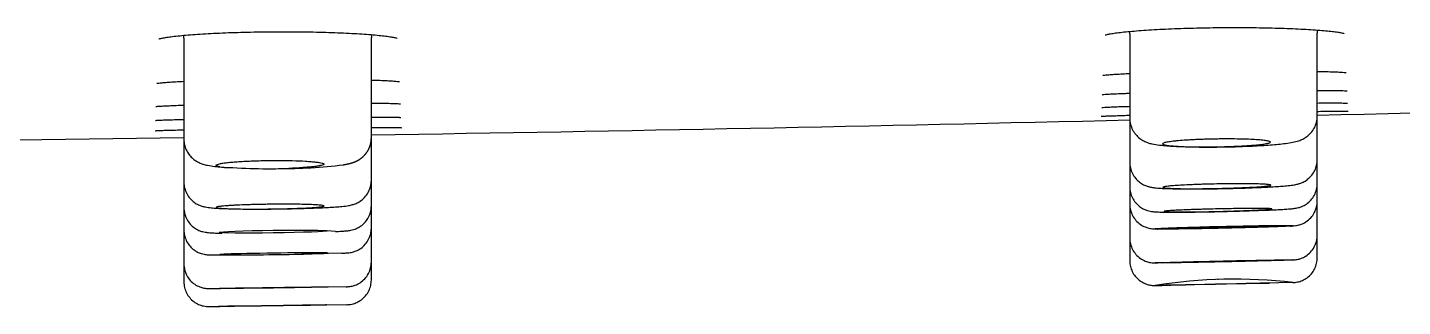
# Model space of a CAD drawing. Header units: millimetres. Extents: x 169 to 4368, y -1049 to 1924.
# Drawn here: x 526.523 to 529.309, y 1204.573 to 1205.138 of the extents above; entities that cross this region are included whole.
import ezdxf

# ---------------------------------------------------------------- set-up
doc = ezdxf.new("R2010")
doc.units = ezdxf.units.MM

msp = doc.modelspace()

# ---------------------------------------------------------------- linework, layer by layer
for p, q in [((526.84, 1205.1167), (526.84, 1204.9116)), ((527.2198, 1204.9144), (527.2198, 1205.1178)), ((528.7569, 1205.1252), (528.7569, 1204.9541)), ((529.1366, 1204.9585), (529.1366, 1205.1272)), ((528.7569, 1204.9541), (528.7569, 1204.8648)), ((529.1366, 1204.8705), (529.1366, 1204.9585)), ((527.2198, 1204.8284), (527.2198, 1204.9144)), ((526.84, 1204.9116), (526.84, 1204.8248)), ((528.7569, 1204.8648), (528.7569, 1204.8154)), ((529.1366, 1204.8219), (529.1366, 1204.8705)), ((526.84, 1204.8248), (526.84, 1204.7732)), ((527.2198, 1204.777), (527.2198, 1204.8284)), ((528.7569, 1204.8154), (528.7569, 1204.7803)), ((529.1366, 1204.7865), (529.1366, 1204.8219)), ((527.2198, 1204.7768), (527.2198, 1204.777)), ((527.2198, 1204.7316), (527.2198, 1204.7767)), ((528.7569, 1204.7803), (528.7569, 1204.7112)), ((529.1366, 1204.7173), (529.1366, 1204.7865)), ((526.84, 1204.7732), (526.84, 1204.7279)), ((526.84, 1204.7279), (526.84, 1204.6592)), ((527.1474, 1204.7247), (527.1303, 1204.7261)), ((527.2198, 1204.663), (527.2198, 1204.7316)), ((528.7569, 1204.7112), (528.7569, 1204.6654)), ((529.1366, 1204.6714), (529.1366, 1204.7173)), ((526.9007, 1204.6772), (526.9552, 1204.6774)), ((527.16, 1204.6808), (527.0786, 1204.679)), ((527.2198, 1204.6265), (527.2198, 1204.663)), ((526.84, 1204.6592), (526.84, 1204.6228)), ((526.8921, 1204.6091), (526.9122, 1204.6094)), ((527.1691, 1204.6128), (527.096, 1204.6114)), ((527.2198, 1204.6265), (527.2198, 1204.6265)), ((529.0871, 1204.6214), (529.0015, 1204.6197)), ((526.8908, 1204.5728), (526.9102, 1204.573)), ((527.1702, 1204.5765), (527.102, 1204.5755))]:
    msp.add_line(p, q)
for centre, radius, start, end in [((526.7406, 1205.1167), 0.0994, 359.995, 3.372), ((527.3192, 1205.1178), 0.0994, 176.4873, 180.0059), ((527.2809, 1205.132), 0.0176, 238.0096, 240.8231), ((528.6573, 1205.1252), 0.0995, 359.9953, 3.0378), ((529.2361, 1205.1272), 0.0995, 176.5067, 180.0045), ((529.1991, 1205.1421), 0.0178, 238.8909, 241.7702), ((524.2722, 1393.3211), 188.4234, 271.479321, 271.946905), ((524.2722, 1393.3211), 188.4234, 270.896343, 271.363818), ((524.2722, 1393.3211), 188.4234, 270.313427, 270.780857), ((527.0363, 1205.8888), 1.0365, 269.7377, 277.023), ((527.0121, 1206.0946), 1.2425, 265.4164, 271.8644), ((528.9694, 1203.6154), 1.0129, 83.2966, 99.1605), ((528.9694, 1203.6153), 1.013, 91.8433, 91.9617)]:
    msp.add_arc(centre, radius, start, end)
for centre, major_axis, ratio in [((527.021, 1204.7246), (0.1093, 0.0015), 0.025085), ((528.9337, 1204.7329), (0.1093, 0.0024), 0.01388), ((528.9321, 1204.6639), (0.1093, 0.0024), 0.006834), ((527.0215, 1204.6109), (0.1093, 0.0015), 0.00652), ((528.9306, 1204.618), (0.1093, 0.0023), 0.001914), ((527.0195, 1204.5745), (0.1093, 0.0015), 0.001773)]:
    msp.add_ellipse(centre, major_axis=major_axis, ratio=ratio)
for centre, major_axis, ratio, start_param, end_param in [((527.0223, 1204.6795), (0.1095, 0.0015), 0.013794, 0.785181, 3.929148), ((527.0224, 1204.6795), (-0.1093, -0.0015), 0.013602, 0.78521, 3.926802)]:
    msp.add_ellipse(centre, major_axis=major_axis, ratio=ratio, start_param=start_param, end_param=end_param)
for points, knots in [([(528.7072, 1205.1232), (528.7072, 1205.1232), (528.7078, 1205.1234), (528.7109, 1205.1243), (528.7177, 1205.1257), (528.7278, 1205.1273), (528.7408, 1205.1289), (528.7566, 1205.1305), (528.7748, 1205.132), (528.7951, 1205.1334), (528.8173, 1205.1347), (528.8411, 1205.1358), (528.8662, 1205.1368), (528.8923, 1205.1375), (528.919, 1205.138), (528.9461, 1205.1383), (528.9733, 1205.1384), (529.0001, 1205.1383), (529.0264, 1205.1379), (529.0517, 1205.1374), (529.0758, 1205.1366), (529.0983, 1205.1356), (529.1191, 1205.1345), (529.1377, 1205.1333), (529.154, 1205.1319), (529.1677, 1205.1305), (529.1784, 1205.129), (529.186, 1205.1277), (529.1888, 1205.127), (529.1898, 1205.1267)], [0, 0, 0, 0, 0.015427, 0.045393, 0.080028, 0.117036, 0.155082, 0.19361, 0.232463, 0.271441, 0.310521, 0.349566, 0.388756, 0.427864, 0.46701, 0.506162, 0.545279, 0.584405, 0.623555, 0.662689, 0.701709, 0.740824, 0.779809, 0.818673, 0.857343, 0.895541, 0.932944, 0.968532, 1, 1, 1, 1]), ([(526.7894, 1205.1151), (526.7894, 1205.1151), (526.79, 1205.1154), (526.7933, 1205.1163), (526.8002, 1205.1177), (526.8104, 1205.1193), (526.8235, 1205.121), (526.8393, 1205.1226), (526.8575, 1205.1241), (526.8778, 1205.1254), (526.9, 1205.1267), (526.9237, 1205.1277), (526.9488, 1205.1286), (526.9748, 1205.1292), (527.0015, 1205.1297), (527.0285, 1205.1299), (527.0556, 1205.1299), (527.0824, 1205.1296), (527.1085, 1205.1292), (527.1338, 1205.1285), (527.1578, 1205.1276), (527.1803, 1205.1265), (527.2009, 1205.1253), (527.2195, 1205.124), (527.2357, 1205.1225), (527.2494, 1205.1209), (527.2601, 1205.1194), (527.2677, 1205.118), (527.2705, 1205.1172), (527.2715, 1205.1169)], [0, 0, 0, 0, 0.016585, 0.046648, 0.081277, 0.118213, 0.156185, 0.19462, 0.2334, 0.272304, 0.311296, 0.350268, 0.389383, 0.428416, 0.467489, 0.506577, 0.545625, 0.584686, 0.623774, 0.662845, 0.701803, 0.740853, 0.779775, 0.818566, 0.857159, 0.895286, 0.932607, 0.968077, 1, 1, 1, 1]), ([(526.7853, 1205.0252), (526.7853, 1205.0252), (526.7866, 1205.0255), (526.7915, 1205.0261), (526.8, 1205.0269), (526.8117, 1205.0278), (526.8253, 1205.0286), (526.8353, 1205.0291), (526.84, 1205.0293)], [0, 0, 0, 0, 0.124713, 0.29005, 0.471801, 0.65981, 0.850404, 1, 1, 1, 1]), ([(527.2198, 1205.0319), (527.2245, 1205.0318), (527.2348, 1205.0314), (527.2487, 1205.0309), (527.2607, 1205.0302), (527.2698, 1205.0295), (527.2734, 1205.0291), (527.2749, 1205.0289)], [0, 0, 0, 0, 0.169486, 0.386112, 0.599749, 0.808444, 1, 1, 1, 1]), ([(527.2749, 1205.0289), (527.275, 1205.0289), (527.2751, 1205.0289), (527.2753, 1205.0289), (527.2756, 1205.0288), (527.2758, 1205.0288), (527.276, 1205.0288), (527.2761, 1205.0287), (527.2763, 1205.0287), (527.2764, 1205.0287), (527.2765, 1205.0287), (527.2766, 1205.0287), (527.2767, 1205.0286), (527.2767, 1205.0286), (527.2767, 1205.0286), (527.2767, 1205.0286), (527.2767, 1205.0286)], [0, 0, 0, 0, 0.054816, 0.139825, 0.223496, 0.305595, 0.386042, 0.46476, 0.541674, 0.616715, 0.689818, 0.760927, 0.829994, 0.896983, 0.961868, 1, 1, 1, 1]), ([(528.7027, 1205.0414), (528.7026, 1205.0414), (528.7038, 1205.0416), (528.7082, 1205.0422), (528.7164, 1205.0429), (528.7279, 1205.0437), (528.7415, 1205.0444), (528.7519, 1205.0449), (528.7569, 1205.0451)], [0, 0, 0, 0, 0.109469, 0.274523, 0.457161, 0.646437, 0.838306, 1, 1, 1, 1]), ([(529.1366, 1205.0494), (529.1416, 1205.0493), (529.1522, 1205.0491), (529.1666, 1205.0487), (529.1788, 1205.0482), (529.1881, 1205.0477), (529.1919, 1205.0473), (529.1935, 1205.0472)], [0, 0, 0, 0, 0.174535, 0.389017, 0.600812, 0.808509, 1, 1, 1, 1]), ([(529.1935, 1205.0472), (529.1935, 1205.0472), (529.1937, 1205.0472), (529.1939, 1205.0471), (529.1942, 1205.0471), (529.1944, 1205.0471), (529.1946, 1205.047), (529.1948, 1205.047), (529.195, 1205.047), (529.1951, 1205.047), (529.1953, 1205.047), (529.1954, 1205.0469), (529.1954, 1205.0469), (529.1955, 1205.0469), (529.1955, 1205.0469), (529.1955, 1205.0469), (529.1955, 1205.0469), (529.1955, 1205.0469)], [0, 0, 0, 0, 0.050858, 0.13171, 0.21137, 0.289613, 0.366354, 0.441508, 0.51499, 0.586719, 0.656617, 0.724612, 0.790641, 0.85465, 0.916597, 0.976454, 1, 1, 1, 1]), ([(528.7009, 1205.0024), (528.7009, 1205.0024), (528.7013, 1205.0025), (528.704, 1205.0028), (528.7104, 1205.0032), (528.7201, 1205.0037), (528.7327, 1205.0043), (528.7454, 1205.0048), (528.7539, 1205.0051), (528.7569, 1205.0052)], [0, 0, 0, 0, 0.0479555, 0.1952121, 0.3668278, 0.5457422, 0.7272573, 0.9096787, 1, 1, 1, 1]), ([(529.1366, 1205.0109), (529.1421, 1205.0109), (529.153, 1205.0109), (529.1674, 1205.0108), (529.1796, 1205.0106), (529.189, 1205.0104), (529.1929, 1205.0102), (529.1946, 1205.0101)], [0, 0, 0, 0, 0.187054, 0.396675, 0.604494, 0.810001, 1, 1, 1, 1]), ([(529.1946, 1205.0101), (529.1947, 1205.0101), (529.1948, 1205.0101), (529.1951, 1205.0101), (529.1954, 1205.0101), (529.1957, 1205.0101), (529.196, 1205.01), (529.1962, 1205.01), (529.1964, 1205.01), (529.1966, 1205.01), (529.1968, 1205.01), (529.1969, 1205.01), (529.1971, 1205.01), (529.1972, 1205.01), (529.1973, 1205.0099), (529.1973, 1205.0099), (529.1974, 1205.0099), (529.1974, 1205.0099), (529.1974, 1205.0099), (529.1974, 1205.0099)], [0, 0, 0, 0, 0.0422018, 0.1135638, 0.1841162, 0.2536812, 0.3221735, 0.3895011, 0.4555664, 0.5202662, 0.5834943, 0.645143, 0.7051062, 0.7632817, 0.8195753, 0.8739039, 0.9261986, 0.9764076, 1, 1, 1, 1]), ([(526.7833, 1204.9782), (526.7833, 1204.9782), (526.7838, 1204.9782), (526.7869, 1204.9786), (526.7936, 1204.9791), (526.8035, 1204.9796), (526.8164, 1204.9802), (526.829, 1204.9807), (526.8373, 1204.9809), (526.84, 1204.981)], [0, 0, 0, 0, 0.060237, 0.208984, 0.379483, 0.556977, 0.73713, 0.918127, 1, 1, 1, 1]), ([(527.2198, 1204.9852), (527.2249, 1204.9852), (527.2354, 1204.985), (527.2495, 1204.9848), (527.2615, 1204.9845), (527.2708, 1204.9842), (527.2746, 1204.984), (527.2762, 1204.9839)], [0, 0, 0, 0, 0.180561, 0.392312, 0.602083, 0.809045, 1, 1, 1, 1]), ([(527.2762, 1204.9839), (527.2763, 1204.9839), (527.2765, 1204.9839), (527.2768, 1204.9838), (527.2771, 1204.9838), (527.2773, 1204.9838), (527.2776, 1204.9838), (527.2778, 1204.9838), (527.278, 1204.9837), (527.2782, 1204.9837), (527.2784, 1204.9837), (527.2785, 1204.9837), (527.2786, 1204.9837), (527.2787, 1204.9837), (527.2788, 1204.9837), (527.2788, 1204.9836), (527.2789, 1204.9836), (527.2789, 1204.9836), (527.2789, 1204.9836)], [0, 0, 0, 0, 0.044175, 0.117748, 0.190417, 0.26199, 0.332379, 0.401492, 0.469233, 0.535503, 0.600202, 0.663229, 0.724491, 0.783897, 0.841368, 0.896837, 0.950251, 1, 1, 1, 1]), ([(528.7002, 1204.9762), (528.7002, 1204.9762), (528.7005, 1204.9762), (528.7029, 1204.9765), (528.7091, 1204.9768), (528.7185, 1204.9773), (528.7309, 1204.9778), (528.7441, 1204.9782), (528.7533, 1204.9785), (528.7569, 1204.9786)], [0, 0, 0, 0, 0.0366, 0.181746, 0.352363, 0.529859, 0.709618, 0.890235, 1, 1, 1, 1]), ([(529.1366, 1204.9853), (529.1419, 1204.9854), (529.1528, 1204.9854), (529.1673, 1204.9854), (529.1797, 1204.9854), (529.1892, 1204.9853), (529.1933, 1204.9852), (529.195, 1204.9852)], [0, 0, 0, 0, 0.182471, 0.392905, 0.601828, 0.809196, 1, 1, 1, 1]), ([(529.195, 1204.9852), (529.1951, 1204.9852), (529.1953, 1204.9852), (529.1956, 1204.9851), (529.1959, 1204.9851), (529.1963, 1204.9851), (529.1966, 1204.9851), (529.1968, 1204.9851), (529.1971, 1204.9851), (529.1973, 1204.9851), (529.1975, 1204.9851), (529.1977, 1204.9851), (529.1978, 1204.985), (529.1979, 1204.985), (529.1981, 1204.985), (529.1981, 1204.985), (529.1982, 1204.985), (529.1983, 1204.985), (529.1983, 1204.985), (529.1983, 1204.985), (529.1983, 1204.985)], [0, 0, 0, 0, 0.038411, 0.1053, 0.171568, 0.237074, 0.301742, 0.365487, 0.428214, 0.489821, 0.550194, 0.609216, 0.666762, 0.722705, 0.776921, 0.829292, 0.879708, 0.928079, 0.974331, 1, 1, 1, 1]), ([(526.7822, 1204.9499), (526.7822, 1204.9499), (526.7825, 1204.95), (526.785, 1204.9502), (526.7913, 1204.9505), (526.8008, 1204.951), (526.8132, 1204.9514), (526.8266, 1204.9518), (526.8361, 1204.9521), (526.84, 1204.9522)], [0, 0, 0, 0, 0.0397804, 0.1836325, 0.3522362, 0.5274606, 0.7049298, 0.8832276, 1, 1, 1, 1]), ([(527.2198, 1204.9569), (527.2245, 1204.9569), (527.2348, 1204.9569), (527.2489, 1204.9568), (527.2612, 1204.9567), (527.2709, 1204.9565), (527.2749, 1204.9563), (527.2767, 1204.9563)], [0, 0, 0, 0, 0.166236, 0.379355, 0.59078, 0.800366, 1, 1, 1, 1]), ([(527.2767, 1204.9563), (527.2768, 1204.9562), (527.277, 1204.9562), (527.2773, 1204.9562), (527.2776, 1204.9562), (527.2779, 1204.9562), (527.2782, 1204.9562), (527.2785, 1204.9562), (527.2787, 1204.9561), (527.2789, 1204.9561), (527.2791, 1204.9561), (527.2793, 1204.9561), (527.2794, 1204.9561), (527.2795, 1204.9561), (527.2796, 1204.9561), (527.2797, 1204.9561), (527.2797, 1204.9561), (527.2798, 1204.9561), (527.2798, 1204.9561), (527.2798, 1204.9561), (527.2798, 1204.9561)], [0, 0, 0, 0, 0.040086, 0.108981, 0.177172, 0.244498, 0.31088, 0.376228, 0.440446, 0.503428, 0.565065, 0.625242, 0.683842, 0.740749, 0.795853, 0.849052, 0.900256, 0.949393, 0.996412, 1, 1, 1, 1]), ([(528.6991, 1204.9584), (528.6991, 1204.9584), (528.6994, 1204.9585), (528.7014, 1204.9586), (528.7071, 1204.9589), (528.7162, 1204.9592), (528.7282, 1204.9596), (528.742, 1204.9601), (528.7521, 1204.9604), (528.7569, 1204.9605)], [0, 0, 0, 0, 0.022287, 0.163586, 0.332567, 0.507087, 0.683326, 0.860242, 1, 1, 1, 1]), ([(528.7569, 1204.9541), (528.7568, 1204.9498), (528.7578, 1204.9425), (528.7619, 1204.9308), (528.7685, 1204.9211), (528.7766, 1204.9133), (528.7852, 1204.908), (528.794, 1204.9044), (528.8042, 1204.9017), (528.8158, 1204.9), (528.8312, 1204.8985), (528.847, 1204.8975), (528.8642, 1204.8968), (528.8827, 1204.8963), (528.9024, 1204.896), (528.9229, 1204.896), (528.9438, 1204.8962), (528.9649, 1204.8966), (528.9856, 1204.8973), (529.0056, 1204.8981), (529.0245, 1204.8991), (529.0422, 1204.9003), (529.0583, 1204.9017), (529.0736, 1204.9034), (529.0866, 1204.9055), (529.097, 1204.9079), (529.1068, 1204.9117), (529.1158, 1204.9169), (529.1243, 1204.9246), (529.1312, 1204.9345), (529.1356, 1204.9465), (529.1366, 1204.9541), (529.1366, 1204.9585)], [0, 0, 0, 0, 0.021817, 0.044463, 0.066958, 0.088743, 0.109417, 0.130904, 0.160177, 0.215389, 0.260276, 0.300888, 0.339978, 0.378925, 0.417553, 0.455912, 0.494261, 0.532553, 0.570921, 0.609408, 0.648187, 0.687446, 0.727573, 0.769117, 0.820006, 0.862618, 0.886906, 0.908365, 0.930803, 0.954111, 0.97742, 1, 1, 1, 1]), ([(529.1366, 1204.9684), (529.1414, 1204.9684), (529.1519, 1204.9686), (529.1663, 1204.9687), (529.179, 1204.9689), (529.1892, 1204.9689), (529.1936, 1204.9689), (529.1956, 1204.9689)], [0, 0, 0, 0, 0.1632091, 0.3743897, 0.584509, 0.7939602, 1, 1, 1, 1]), ([(529.1956, 1204.9689), (529.1956, 1204.9689), (529.1958, 1204.9689), (529.1962, 1204.9689), (529.1965, 1204.9689), (529.1969, 1204.9689), (529.1972, 1204.9689), (529.1975, 1204.9689), (529.1978, 1204.9689), (529.198, 1204.9689), (529.1983, 1204.9689), (529.1985, 1204.9689), (529.1987, 1204.9689), (529.1989, 1204.9689), (529.199, 1204.9689), (529.1991, 1204.9689), (529.1992, 1204.9689), (529.1993, 1204.9689), (529.1994, 1204.9689), (529.1994, 1204.9688), (529.1994, 1204.9688), (529.1994, 1204.9688), (529.1994, 1204.9688)], [0, 0, 0, 0, 0.033773, 0.094715, 0.155272, 0.215356, 0.274916, 0.333888, 0.392198, 0.449761, 0.506475, 0.562228, 0.61689, 0.670316, 0.722351, 0.772828, 0.821577, 0.868431, 0.913234, 0.951442, 0.987657, 1, 1, 1, 1]), ([(526.7814, 1204.9291), (526.7814, 1204.9291), (526.7817, 1204.9291), (526.784, 1204.9293), (526.7899, 1204.9296), (526.7992, 1204.9299), (526.8115, 1204.9303), (526.8253, 1204.9306), (526.8354, 1204.9308), (526.84, 1204.9309)], [0, 0, 0, 0, 0.0301169, 0.1723904, 0.3398148, 0.5133733, 0.6887651, 0.8648678, 1, 1, 1, 1]), ([(527.163, 1204.8601), (527.1632, 1204.8601), (527.1637, 1204.8602), (527.1647, 1204.8604), (527.166, 1204.8606), (527.1673, 1204.8608), (527.1686, 1204.8611), (527.17, 1204.8614), (527.1714, 1204.8617), (527.1728, 1204.862), (527.174, 1204.8622), (527.1752, 1204.8625), (527.1762, 1204.8628), (527.1771, 1204.863), (527.178, 1204.8633), (527.1788, 1204.8635), (527.1796, 1204.8637), (527.1803, 1204.864), (527.181, 1204.8642), (527.1817, 1204.8644), (527.1824, 1204.8647), (527.1831, 1204.8649), (527.1838, 1204.8652), (527.1845, 1204.8654), (527.1852, 1204.8657), (527.1859, 1204.866), (527.1866, 1204.8662), (527.1872, 1204.8665), (527.1879, 1204.8668), (527.1885, 1204.8671), (527.189, 1204.8673), (527.1896, 1204.8676), (527.1902, 1204.8679), (527.1909, 1204.8682), (527.1915, 1204.8685), (527.1922, 1204.8689), (527.1928, 1204.8693), (527.1935, 1204.8696), (527.1941, 1204.87), (527.1948, 1204.8704), (527.1954, 1204.8708), (527.1961, 1204.8712), (527.1967, 1204.8717), (527.1974, 1204.8721), (527.198, 1204.8726), (527.1987, 1204.873), (527.1993, 1204.8735), (527.2, 1204.874), (527.2006, 1204.8745), (527.2013, 1204.8751), (527.2019, 1204.8756), (527.2026, 1204.8762), (527.2032, 1204.8768), (527.2039, 1204.8774), (527.2045, 1204.878), (527.2051, 1204.8786), (527.2057, 1204.8793), (527.2064, 1204.8799), (527.207, 1204.8806), (527.2076, 1204.8813), (527.2082, 1204.882), (527.2088, 1204.8828), (527.2093, 1204.8835), (527.2099, 1204.8843), (527.2104, 1204.885), (527.211, 1204.8858), (527.2115, 1204.8866), (527.212, 1204.8874), (527.2125, 1204.8882), (527.213, 1204.889), (527.2135, 1204.8899), (527.2139, 1204.8907), (527.2144, 1204.8916), (527.2148, 1204.8924), (527.2152, 1204.8933), (527.2156, 1204.8942), (527.216, 1204.8951), (527.2163, 1204.896), (527.2167, 1204.8969), (527.217, 1204.8978), (527.2173, 1204.8987), (527.2176, 1204.8996), (527.2179, 1204.9006), (527.2181, 1204.9015), (527.2183, 1204.9024), (527.2186, 1204.9034), (527.2188, 1204.9043), (527.2189, 1204.9053), (527.2191, 1204.9062), (527.2193, 1204.9072), (527.2194, 1204.9081), (527.2195, 1204.9091), (527.2196, 1204.91), (527.2197, 1204.911), (527.2197, 1204.9119), (527.2198, 1204.9129), (527.2198, 1204.9137), (527.2198, 1204.9142), (527.2198, 1204.9144)], [0, 0, 0, 0, 0.007981, 0.028382, 0.049226, 0.070933, 0.093708, 0.117783, 0.143282, 0.16707, 0.188634, 0.208077, 0.225769, 0.242041, 0.257153, 0.269759, 0.282837, 0.29492, 0.306447, 0.317492, 0.328113, 0.339498, 0.350466, 0.361048, 0.371296, 0.38125, 0.390948, 0.400422, 0.4097, 0.418807, 0.425408, 0.432083, 0.441023, 0.449855, 0.458563, 0.467166, 0.47568, 0.484123, 0.492507, 0.500847, 0.509154, 0.517438, 0.525711, 0.533979, 0.542251, 0.550532, 0.558828, 0.567144, 0.575484, 0.583852, 0.592251, 0.600682, 0.609146, 0.617645, 0.626177, 0.634741, 0.643337, 0.651932, 0.660763, 0.669496, 0.67825, 0.687024, 0.695816, 0.704623, 0.713443, 0.722273, 0.73111, 0.739954, 0.748802, 0.757652, 0.766503, 0.775354, 0.784204, 0.793052, 0.801896, 0.810737, 0.819573, 0.828404, 0.83723, 0.84605, 0.854864, 0.863672, 0.872474, 0.881268, 0.890056, 0.898838, 0.907613, 0.916381, 0.925142, 0.933897, 0.942645, 0.951387, 0.960122, 0.968851, 0.977573, 0.98629, 0.995, 1, 1, 1, 1]), ([(527.2198, 1204.9357), (527.2244, 1204.9357), (527.2346, 1204.9357), (527.2488, 1204.9357), (527.2613, 1204.9357), (527.2711, 1204.9356), (527.2753, 1204.9355), (527.2772, 1204.9355)], [0, 0, 0, 0, 0.161424, 0.375465, 0.588229, 0.799892, 1, 1, 1, 1]), ([(527.2772, 1204.9355), (527.2773, 1204.9355), (527.2775, 1204.9355), (527.2778, 1204.9354), (527.2781, 1204.9354), (527.2785, 1204.9354), (527.2788, 1204.9354), (527.2791, 1204.9354), (527.2793, 1204.9354), (527.2796, 1204.9354), (527.2798, 1204.9354), (527.28, 1204.9354), (527.2802, 1204.9354), (527.2803, 1204.9354), (527.2804, 1204.9353), (527.2805, 1204.9353), (527.2806, 1204.9353), (527.2807, 1204.9353), (527.2807, 1204.9353), (527.2807, 1204.9353), (527.2807, 1204.9353), (527.2807, 1204.9353)], [0, 0, 0, 0, 0.035839, 0.099497, 0.162665, 0.225232, 0.287132, 0.348291, 0.408623, 0.468031, 0.526407, 0.583632, 0.639574, 0.694094, 0.747049, 0.798292, 0.847683, 0.895091, 0.940406, 0.979142, 1, 1, 1, 1]), ([(526.84, 1204.9116), (526.84, 1204.9076), (526.8408, 1204.901), (526.8442, 1204.8903), (526.8496, 1204.8813), (526.8564, 1204.8737), (526.8639, 1204.8681), (526.8714, 1204.864), (526.8796, 1204.861), (526.8896, 1204.8586), (526.9009, 1204.8568), (526.9155, 1204.8554), (526.9241, 1204.8547), (526.9294, 1204.8544)], [0, 0, 0, 0, 0.068645, 0.136683, 0.204336, 0.270572, 0.334118, 0.396475, 0.468721, 0.580916, 0.75153, 0.880639, 1, 1, 1, 1]), ([(528.823, 1204.9026), (528.823, 1204.9031), (528.8237, 1204.9036), (528.8258, 1204.9044), (528.8267, 1204.9047), (528.8288, 1204.9052), (528.83, 1204.9055), (528.8341, 1204.9063), (528.8375, 1204.9068), (528.8434, 1204.9075), (528.8455, 1204.9078), (528.8501, 1204.9083), (528.8525, 1204.9085), (528.8601, 1204.9092), (528.8656, 1204.9096), (528.8745, 1204.9102), (528.8776, 1204.9104), (528.884, 1204.9107), (528.8904, 1204.911), (528.8971, 1204.9113), (528.904, 1204.9116), (528.9075, 1204.9117), (528.9181, 1204.912), (528.9252, 1204.9122), (528.9359, 1204.9123), (528.9395, 1204.9124), (528.9466, 1204.9124), (528.9502, 1204.9125), (528.9607, 1204.9125), (528.9676, 1204.9124), (528.9775, 1204.9123), (528.9808, 1204.9122), (528.9871, 1204.9121), (528.9902, 1204.912), (528.9991, 1204.9117), (529.0046, 1204.9114), (529.0148, 1204.9108), (529.0193, 1204.9105), (529.0253, 1204.9099), (529.0271, 1204.9097), (529.0305, 1204.9093), (529.032, 1204.9091), (529.0362, 1204.9085), (529.0382, 1204.908), (529.041, 1204.907), (529.0417, 1204.9065), (529.0417, 1204.9055), (529.041, 1204.905), (529.0389, 1204.9042), (529.038, 1204.904), (529.036, 1204.9034), (529.0336, 1204.9029), (529.0305, 1204.9024), (529.0272, 1204.9019), (529.0253, 1204.9017), (529.0193, 1204.9009), (529.0148, 1204.9005), (529.0073, 1204.8998), (529.0046, 1204.8996), (528.9991, 1204.8992), (528.9962, 1204.899), (528.9872, 1204.8984), (528.981, 1204.8981), (528.971, 1204.8976), (528.9676, 1204.8975), (528.9608, 1204.8972), (528.9573, 1204.8971), (528.9468, 1204.8968), (528.9397, 1204.8966), (528.9289, 1204.8965), (528.9253, 1204.8964), (528.9181, 1204.8963), (528.9111, 1204.8963), (528.9041, 1204.8963), (528.8973, 1204.8963), (528.8939, 1204.8964), (528.8839, 1204.8965), (528.8776, 1204.8966), (528.8657, 1204.897), (528.8601, 1204.8972), (528.85, 1204.8978), (528.8455, 1204.8981), (528.8395, 1204.8986), (528.8376, 1204.8988), (528.8342, 1204.8992), (528.8327, 1204.8994), (528.8286, 1204.9001), (528.8265, 1204.9005), (528.8237, 1204.9015), (528.823, 1204.902), (528.823, 1204.9026)], [0, 0, 0, 0, 0.03125, 0.03125, 0.046875, 0.046875, 0.0625, 0.0625, 0.09375, 0.09375, 0.109375, 0.109375, 0.125, 0.125, 0.15625, 0.15625, 0.171875, 0.171875, 0.1875, 0.203125, 0.203125, 0.21875, 0.21875, 0.25, 0.25, 0.265625, 0.265625, 0.28125, 0.28125, 0.3125, 0.3125, 0.328125, 0.328125, 0.34375, 0.34375, 0.375, 0.375, 0.40625, 0.40625, 0.421875, 0.421875, 0.4375, 0.4375, 0.46875, 0.46875, 0.5, 0.5, 0.53125, 0.53125, 0.546875, 0.546875, 0.5625, 0.578125, 0.578125, 0.59375, 0.59375, 0.625, 0.625, 0.640625, 0.640625, 0.65625, 0.65625, 0.6875, 0.6875, 0.703125, 0.703125, 0.71875, 0.71875, 0.75, 0.75, 0.765625, 0.765625, 0.78125, 0.796875, 0.796875, 0.8125, 0.8125, 0.84375, 0.84375, 0.875, 0.875, 0.90625, 0.90625, 0.921875, 0.921875, 0.9375, 0.9375, 0.96875, 0.96875, 1, 1, 1, 1]), ([(526.9128, 1204.8561), (526.9088, 1204.8568), (526.9064, 1204.8576), (526.9053, 1204.8586), (526.9052, 1204.8589), (526.9052, 1204.8593), (526.9053, 1204.8595), (526.9058, 1204.8601), (526.9066, 1204.8605), (526.9089, 1204.8614), (526.9104, 1204.8618), (526.9143, 1204.8626), (526.9165, 1204.863), (526.9205, 1204.8636), (526.9219, 1204.8638), (526.9248, 1204.8642), (526.9264, 1204.8644), (526.9314, 1204.865), (526.9386, 1204.8657), (526.9469, 1204.8663), (526.9535, 1204.8667), (526.9558, 1204.8669), (526.9604, 1204.8671), (526.9628, 1204.8673), (526.97, 1204.8676), (526.975, 1204.8678), (526.9852, 1204.8682), (526.9905, 1204.8684), (527.0012, 1204.8686), (527.0065, 1204.8687), (527.0146, 1204.8688), (527.0173, 1204.8688), (527.0227, 1204.8689), (527.0254, 1204.8689), (527.0389, 1204.8689), (527.0492, 1204.8687), (527.0691, 1204.8682), (527.0782, 1204.8679), (527.0884, 1204.8673), (527.0904, 1204.8671), (527.0942, 1204.8669), (527.096, 1204.8667), (527.1012, 1204.8663), (527.1044, 1204.866), (527.1101, 1204.8653), (527.1127, 1204.865), (527.117, 1204.8642), (527.1187, 1204.8639), (527.1208, 1204.8633), (527.1214, 1204.8631), (527.1224, 1204.8627), (527.1229, 1204.8625), (527.1238, 1204.8619), (527.1242, 1204.861), (527.1231, 1204.8602), (527.1211, 1204.8594), (527.1198, 1204.859), (527.1163, 1204.8582), (527.1142, 1204.8578), (527.1092, 1204.857), (527.1064, 1204.8566), (527.1001, 1204.8559), (527.0966, 1204.8555), (527.091, 1204.855), (527.0891, 1204.8549), (527.085, 1204.8546), (527.0829, 1204.8544), (527.0722, 1204.8537), (527.0627, 1204.8532), (527.0525, 1204.8528)], [0, 0, 0, 0, 0.0625, 0.0625, 0.078125, 0.078125, 0.09375, 0.09375, 0.125, 0.125, 0.15625, 0.15625, 0.1875, 0.1875, 0.203125, 0.203125, 0.21875, 0.21875, 0.25, 0.28125, 0.28125, 0.296875, 0.296875, 0.3125, 0.3125, 0.34375, 0.34375, 0.375, 0.375, 0.40625, 0.40625, 0.421875, 0.421875, 0.4375, 0.4375, 0.5, 0.5, 0.5625, 0.5625, 0.578125, 0.578125, 0.59375, 0.59375, 0.625, 0.625, 0.65625, 0.65625, 0.6875, 0.6875, 0.703125, 0.703125, 0.71875, 0.71875, 0.75, 0.78125, 0.78125, 0.8125, 0.8125, 0.84375, 0.84375, 0.875, 0.875, 0.90625, 0.90625, 0.921875, 0.921875, 0.9375, 0.9375, 1, 1, 1, 1]), ([(528.7569, 1204.8648), (528.7568, 1204.8607), (528.7578, 1204.8535), (528.7617, 1204.8421), (528.7681, 1204.8325), (528.7762, 1204.8247), (528.7846, 1204.8195), (528.7926, 1204.8164), (528.8003, 1204.8145), (528.8084, 1204.8133), (528.8188, 1204.8125), (528.8326, 1204.8119), (528.8471, 1204.8115), (528.8633, 1204.8113), (528.881, 1204.8112), (528.8998, 1204.8112), (528.9196, 1204.8114), (528.9399, 1204.8117), (528.9604, 1204.8121), (528.9806, 1204.8127), (529.0002, 1204.8133), (529.0188, 1204.8141), (529.0362, 1204.8149), (529.0517, 1204.8158), (529.0662, 1204.8168), (529.0735, 1204.8175), (529.0776, 1204.8179)], [0, 0, 0, 0, 0.026113, 0.053564, 0.080708, 0.106932, 0.131051, 0.152528, 0.176035, 0.218323, 0.283314, 0.334553, 0.383122, 0.430716, 0.477845, 0.524714, 0.57149, 0.618124, 0.664819, 0.711489, 0.758278, 0.805217, 0.852381, 0.900085, 0.948787, 1, 1, 1, 1]), ([(529.0776, 1204.8179), (529.0823, 1204.8184), (529.0877, 1204.8191), (529.0957, 1204.8206), (529.1027, 1204.8226), (529.1103, 1204.8259), (529.1183, 1204.8312), (529.126, 1204.8389), (529.132, 1204.8484), (529.1358, 1204.8595), (529.1366, 1204.8664), (529.1366, 1204.8705)], [0, 0, 0, 0, 0.221687, 0.3616, 0.447141, 0.525433, 0.611822, 0.708301, 0.806561, 0.904192, 1, 1, 1, 1]), ([(526.84, 1204.8248), (526.84, 1204.8205), (526.841, 1204.8131), (526.8452, 1204.8013), (526.8521, 1204.7915), (526.8605, 1204.7838), (526.8692, 1204.7788), (526.8774, 1204.7758), (526.886, 1204.7739), (526.8947, 1204.7729), (526.9072, 1204.7719), (526.9201, 1204.7714), (526.9288, 1204.7711), (526.9323, 1204.771)], [0, 0, 0, 0, 0.069723, 0.143274, 0.215489, 0.285523, 0.348721, 0.406906, 0.477817, 0.63118, 0.783473, 0.916425, 1, 1, 1, 1]), ([(526.9978, 1204.7703), (527.0037, 1204.7703), (527.0167, 1204.7704), (527.037, 1204.7706), (527.0582, 1204.771), (527.0787, 1204.7715), (527.0984, 1204.7721), (527.1166, 1204.7729), (527.1332, 1204.7737), (527.148, 1204.7746), (527.1619, 1204.7758), (527.1718, 1204.777), (527.1804, 1204.7788), (527.1887, 1204.7815), (527.1977, 1204.7862), (527.2067, 1204.7938), (527.214, 1204.8038), (527.2187, 1204.8161), (527.2198, 1204.8238), (527.2198, 1204.8284)], [0, 0, 0, 0, 0.059119, 0.127674, 0.196175, 0.264929, 0.333815, 0.403114, 0.473051, 0.544628, 0.618997, 0.716213, 0.766833, 0.801635, 0.836516, 0.876329, 0.917927, 0.959353, 1, 1, 1, 1]), ([(528.7569, 1204.8154), (528.7569, 1204.8113), (528.7577, 1204.8042), (528.7617, 1204.7929), (528.768, 1204.7834), (528.776, 1204.7756), (528.7845, 1204.7703), (528.7924, 1204.7673), (528.799, 1204.7658), (528.8055, 1204.7649), (528.8122, 1204.7645), (528.8224, 1204.7642), (528.8347, 1204.764), (528.8428, 1204.7639), (528.8478, 1204.7639)], [0, 0, 0, 0, 0.066822, 0.135151, 0.202732, 0.269113, 0.330772, 0.381614, 0.427167, 0.488126, 0.634062, 0.768138, 0.890299, 1, 1, 1, 1]), ([(528.8237, 1204.8144), (528.8237, 1204.8147), (528.8244, 1204.815), (528.8265, 1204.8155), (528.8274, 1204.8157), (528.8295, 1204.816), (528.8307, 1204.8162), (528.8348, 1204.8167), (528.8381, 1204.817), (528.8441, 1204.8175), (528.8462, 1204.8177), (528.8508, 1204.818), (528.8532, 1204.8182), (528.8608, 1204.8186), (528.8663, 1204.8189), (528.8752, 1204.8194), (528.8784, 1204.8195), (528.8847, 1204.8198), (528.8911, 1204.82), (528.8978, 1204.8203), (528.9047, 1204.8205), (528.9082, 1204.8206), (528.9188, 1204.8209), (528.9259, 1204.8211), (528.9366, 1204.8213), (528.9401, 1204.8213), (528.9473, 1204.8215), (528.9509, 1204.8215), (528.9614, 1204.8216), (528.9682, 1204.8217), (528.9781, 1204.8217), (528.9814, 1204.8217), (528.9878, 1204.8217), (528.9908, 1204.8217), (528.9997, 1204.8216), (529.0052, 1204.8215), (529.0155, 1204.8213), (529.02, 1204.8211), (529.0259, 1204.8209), (529.0278, 1204.8208), (529.0311, 1204.8206), (529.0327, 1204.8205), (529.0368, 1204.8202), (529.0389, 1204.8199), (529.0417, 1204.8194), (529.0424, 1204.8191), (529.0424, 1204.8185), (529.0417, 1204.8182), (529.0396, 1204.8177), (529.0387, 1204.8176), (529.0366, 1204.8173), (529.0342, 1204.8169), (529.0312, 1204.8166), (529.0278, 1204.8163), (529.026, 1204.8161), (529.02, 1204.8156), (529.0154, 1204.8153), (529.0079, 1204.8148), (529.0053, 1204.8147), (528.9997, 1204.8144), (528.9968, 1204.8142), (528.9879, 1204.8138), (528.9816, 1204.8136), (528.9717, 1204.8132), (528.9683, 1204.8131), (528.9614, 1204.8128), (528.9579, 1204.8127), (528.9474, 1204.8124), (528.9403, 1204.8123), (528.9295, 1204.812), (528.9259, 1204.812), (528.9188, 1204.8118), (528.9118, 1204.8117), (528.9048, 1204.8117), (528.898, 1204.8116), (528.8946, 1204.8116), (528.8846, 1204.8116), (528.8783, 1204.8116), (528.8664, 1204.8116), (528.8608, 1204.8117), (528.8507, 1204.8119), (528.8462, 1204.8121), (528.8402, 1204.8123), (528.8383, 1204.8124), (528.8349, 1204.8126), (528.8334, 1204.8127), (528.8293, 1204.813), (528.8272, 1204.8133), (528.8244, 1204.8138), (528.8237, 1204.8141), (528.8237, 1204.8144)], [0, 0, 0, 0, 0.03125, 0.03125, 0.046875, 0.046875, 0.0625, 0.0625, 0.09375, 0.09375, 0.109375, 0.109375, 0.125, 0.125, 0.15625, 0.15625, 0.171875, 0.171875, 0.1875, 0.203125, 0.203125, 0.21875, 0.21875, 0.25, 0.25, 0.265625, 0.265625, 0.28125, 0.28125, 0.3125, 0.3125, 0.328125, 0.328125, 0.34375, 0.34375, 0.375, 0.375, 0.40625, 0.40625, 0.421875, 0.421875, 0.4375, 0.4375, 0.46875, 0.46875, 0.5, 0.5, 0.53125, 0.53125, 0.546875, 0.546875, 0.5625, 0.578125, 0.578125, 0.59375, 0.59375, 0.625, 0.625, 0.640625, 0.640625, 0.65625, 0.65625, 0.6875, 0.6875, 0.703125, 0.703125, 0.71875, 0.71875, 0.75, 0.75, 0.765625, 0.765625, 0.78125, 0.796875, 0.796875, 0.8125, 0.8125, 0.84375, 0.84375, 0.875, 0.875, 0.90625, 0.90625, 0.921875, 0.921875, 0.9375, 0.9375, 0.96875, 0.96875, 1, 1, 1, 1]), ([(528.8479, 1204.7639), (528.8529, 1204.7639), (528.8623, 1204.764), (528.8798, 1204.7642), (528.8983, 1204.7644), (528.9182, 1204.7648), (528.9386, 1204.7652), (528.9592, 1204.7657), (528.9795, 1204.7663), (528.9992, 1204.7669), (529.0179, 1204.7676), (529.0352, 1204.7682), (529.0507, 1204.7689), (529.0644, 1204.7696), (529.0762, 1204.7703), (529.0856, 1204.7711), (529.0914, 1204.7717), (529.0983, 1204.773), (529.1062, 1204.7756), (529.1152, 1204.7803), (529.1242, 1204.7882), (529.1313, 1204.7982), (529.1356, 1204.8102), (529.1366, 1204.8176), (529.1366, 1204.8219)], [0, 0, 0, 0, 0.049272, 0.1019, 0.154434, 0.206974, 0.259451, 0.311799, 0.364262, 0.416715, 0.469317, 0.522076, 0.575077, 0.62873, 0.683711, 0.745335, 0.801755, 0.82544, 0.84711, 0.874524, 0.905944, 0.937956, 0.969633, 1, 1, 1, 1]), ([(527.1234, 1204.7771), (527.1242, 1204.7768), (527.1242, 1204.7765), (527.1232, 1204.776), (527.1228, 1204.7758), (527.1214, 1204.7755), (527.1205, 1204.7754), (527.1175, 1204.7749), (527.1148, 1204.7746), (527.1098, 1204.7741), (527.108, 1204.7739), (527.1041, 1204.7736), (527.1019, 1204.7735), (527.0952, 1204.773), (527.0902, 1204.7727), (527.0819, 1204.7723), (527.079, 1204.7722), (527.0731, 1204.772), (527.067, 1204.7717), (527.0606, 1204.7715), (527.054, 1204.7713), (527.0506, 1204.7712), (527.0403, 1204.7709), (527.0333, 1204.7708), (527.0227, 1204.7706), (527.0191, 1204.7705), (527.0119, 1204.7705), (527.0083, 1204.7704), (526.9976, 1204.7703), (526.9906, 1204.7703), (526.9803, 1204.7703), (526.9769, 1204.7703), (526.9702, 1204.7703), (526.967, 1204.7703), (526.9575, 1204.7704), (526.9516, 1204.7705), (526.9403, 1204.7707), (526.9352, 1204.7709), (526.9284, 1204.7712), (526.9263, 1204.7713), (526.9222, 1204.7715), (526.9203, 1204.7716), (526.9152, 1204.7719), (526.9124, 1204.7722), (526.9082, 1204.7727), (526.9067, 1204.773), (526.9052, 1204.7736), (526.9051, 1204.7739), (526.9061, 1204.7744), (526.9066, 1204.7746), (526.908, 1204.7749), (526.9096, 1204.7752), (526.912, 1204.7755), (526.9147, 1204.7759), (526.9162, 1204.776), (526.9212, 1204.7765), (526.9251, 1204.7768), (526.9318, 1204.7773), (526.9342, 1204.7774), (526.9393, 1204.7777), (526.9419, 1204.7779), (526.9502, 1204.7783), (526.956, 1204.7785), (526.9655, 1204.7789), (526.9687, 1204.779), (526.9753, 1204.7792), (526.9787, 1204.7793), (526.9889, 1204.7796), (526.9959, 1204.7797), (527.0067, 1204.7799), (527.0103, 1204.78), (527.0174, 1204.7801), (527.0245, 1204.7801), (527.0316, 1204.7802), (527.0386, 1204.7802), (527.0422, 1204.7802), (527.0525, 1204.7802), (527.0591, 1204.7802), (527.0718, 1204.78), (527.0778, 1204.7799), (527.089, 1204.7797), (527.094, 1204.7795), (527.1009, 1204.7792), (527.1031, 1204.7791), (527.1071, 1204.7789), (527.109, 1204.7788), (527.1141, 1204.7785), (527.1169, 1204.7782), (527.1212, 1204.7777), (527.1227, 1204.7774), (527.1234, 1204.7771)], [0, 0, 0, 0, 0.03125, 0.03125, 0.046875, 0.046875, 0.0625, 0.0625, 0.09375, 0.09375, 0.109375, 0.109375, 0.125, 0.125, 0.15625, 0.15625, 0.171875, 0.171875, 0.1875, 0.203125, 0.203125, 0.21875, 0.21875, 0.25, 0.25, 0.265625, 0.265625, 0.28125, 0.28125, 0.3125, 0.3125, 0.328125, 0.328125, 0.34375, 0.34375, 0.375, 0.375, 0.40625, 0.40625, 0.421875, 0.421875, 0.4375, 0.4375, 0.46875, 0.46875, 0.5, 0.5, 0.53125, 0.53125, 0.546875, 0.546875, 0.5625, 0.578125, 0.578125, 0.59375, 0.59375, 0.625, 0.625, 0.640625, 0.640625, 0.65625, 0.65625, 0.6875, 0.6875, 0.703125, 0.703125, 0.71875, 0.71875, 0.75, 0.75, 0.765625, 0.765625, 0.78125, 0.796875, 0.796875, 0.8125, 0.8125, 0.84375, 0.84375, 0.875, 0.875, 0.90625, 0.90625, 0.921875, 0.921875, 0.9375, 0.9375, 0.96875, 0.96875, 1, 1, 1, 1]), ([(527.1591, 1204.7254), (527.1627, 1204.7256), (527.168, 1204.726), (527.1742, 1204.7267), (527.1804, 1204.7278), (527.1868, 1204.7297), (527.1944, 1204.7331), (527.2026, 1204.7387), (527.2101, 1204.7467), (527.2157, 1204.7561), (527.219, 1204.7668), (527.2198, 1204.7733), (527.2198, 1204.777)], [0, 0, 0, 0, 0.173466, 0.347556, 0.421991, 0.485028, 0.555493, 0.642158, 0.733856, 0.825312, 0.915918, 1, 1, 1, 1]), ([(528.7569, 1204.7803), (528.7568, 1204.7761), (528.7578, 1204.7687), (528.762, 1204.757), (528.7689, 1204.7472), (528.7776, 1204.7392), (528.7869, 1204.7341), (528.7951, 1204.7315), (528.8015, 1204.7305), (528.8068, 1204.73), (528.8102, 1204.7299), (528.8135, 1204.7299), (528.8136, 1204.7299)], [0, 0, 0, 0, 0.10503, 0.215432, 0.324581, 0.431726, 0.532211, 0.610484, 0.671983, 0.758769, 0.987508, 1, 1, 1, 1]), ([(529.0823, 1204.7358), (529.0838, 1204.7359), (529.0873, 1204.7362), (529.0907, 1204.7365), (529.097, 1204.7374), (529.1052, 1204.7397), (529.1145, 1204.7444), (529.1238, 1204.7524), (529.1312, 1204.7626), (529.1356, 1204.7747), (529.1366, 1204.7822), (529.1366, 1204.7865)], [0, 0, 0, 0, 0.11276, 0.290061, 0.363599, 0.437998, 0.539663, 0.656203, 0.774076, 0.89049, 1, 1, 1, 1]), ([(526.84, 1204.7732), (526.84, 1204.7687), (526.841, 1204.7613), (526.8454, 1204.7494), (526.8523, 1204.7396), (526.8609, 1204.7319), (526.8697, 1204.7271), (526.8777, 1204.7244), (526.8845, 1204.7231), (526.891, 1204.7224), (526.8996, 1204.7219), (526.9099, 1204.7216), (526.9159, 1204.7215), (526.9174, 1204.7215)], [0, 0, 0, 0, 0.080557, 0.16208, 0.242622, 0.32108, 0.390551, 0.448051, 0.505969, 0.610536, 0.800006, 0.950121, 1, 1, 1, 1]), ([(529.0128, 1204.7715), (529.0077, 1204.7715), (529.0022, 1204.7715), (528.9933, 1204.7714), (528.9903, 1204.7714), (528.9839, 1204.7714), (528.9807, 1204.7713), (528.9707, 1204.7712), (528.9639, 1204.7711), (528.9534, 1204.7709), (528.9498, 1204.7709), (528.9427, 1204.7707), (528.9391, 1204.7707), (528.9284, 1204.7704), (528.9213, 1204.7703), (528.9107, 1204.77), (528.9072, 1204.7699), (528.9004, 1204.7697), (528.8936, 1204.7695), (528.8872, 1204.7693), (528.8809, 1204.7691), (528.8778, 1204.7689), (528.8688, 1204.7686), (528.8633, 1204.7684), (528.8557, 1204.768), (528.8533, 1204.7679), (528.8488, 1204.7677), (528.8466, 1204.7676), (528.8407, 1204.7672), (528.8373, 1204.767), (528.8332, 1204.7666), (528.832, 1204.7665), (528.8299, 1204.7663), (528.829, 1204.7662), (528.8269, 1204.7659), (528.8262, 1204.7657), (528.8262, 1204.7654), (528.8269, 1204.7652), (528.829, 1204.765), (528.8298, 1204.7649), (528.8319, 1204.7648), (528.8331, 1204.7648), (528.8372, 1204.7646), (528.8406, 1204.7645), (528.8485, 1204.7644), (528.8531, 1204.7644), (528.8582, 1204.7644)], [0, 0, 0, 0, 0.0625, 0.0625, 0.09375, 0.09375, 0.125, 0.125, 0.1875, 0.1875, 0.21875, 0.21875, 0.25, 0.25, 0.3125, 0.3125, 0.34375, 0.34375, 0.375, 0.40625, 0.40625, 0.4375, 0.4375, 0.5, 0.5, 0.53125, 0.53125, 0.5625, 0.5625, 0.625, 0.625, 0.65625, 0.65625, 0.6875, 0.6875, 0.75, 0.75, 0.8125, 0.8125, 0.84375, 0.84375, 0.875, 0.875, 0.9375, 0.9375, 1, 1, 1, 1]), ([(528.8582, 1204.7644), (528.8633, 1204.7644), (528.8688, 1204.7644), (528.8777, 1204.7645), (528.8808, 1204.7645), (528.8871, 1204.7646), (528.8904, 1204.7647), (528.9003, 1204.7648), (528.9072, 1204.7649), (528.9177, 1204.7651), (528.9212, 1204.7652), (528.9284, 1204.7654), (528.932, 1204.7655), (528.9427, 1204.7657), (528.9498, 1204.7659), (528.9603, 1204.7662), (528.9639, 1204.7663), (528.9707, 1204.7665), (528.9774, 1204.7668), (528.9839, 1204.767), (528.9902, 1204.7672), (528.9933, 1204.7673), (529.0022, 1204.7677), (529.0077, 1204.7679), (529.0153, 1204.7683), (529.0177, 1204.7684), (529.0223, 1204.7686), (529.0244, 1204.7687), (529.0304, 1204.7691), (529.0338, 1204.7693), (529.0379, 1204.7696), (529.0391, 1204.7697), (529.0412, 1204.7699), (529.0421, 1204.77), (529.0442, 1204.7703), (529.0449, 1204.7704), (529.0449, 1204.7707), (529.0442, 1204.7709), (529.0421, 1204.7711), (529.0412, 1204.7711), (529.0392, 1204.7712), (529.0379, 1204.7713), (529.0338, 1204.7714), (529.0305, 1204.7714), (529.0226, 1204.7715), (529.018, 1204.7715), (529.0128, 1204.7715)], [0, 0, 0, 0, 0.0625, 0.0625, 0.09375, 0.09375, 0.125, 0.125, 0.1875, 0.1875, 0.21875, 0.21875, 0.25, 0.25, 0.3125, 0.3125, 0.34375, 0.34375, 0.375, 0.40625, 0.40625, 0.4375, 0.4375, 0.5, 0.5, 0.53125, 0.53125, 0.5625, 0.5625, 0.625, 0.625, 0.65625, 0.65625, 0.6875, 0.6875, 0.75, 0.75, 0.8125, 0.8125, 0.84375, 0.84375, 0.875, 0.875, 0.9375, 0.9375, 1, 1, 1, 1]), ([(526.84, 1204.7279), (526.84, 1204.7239), (526.8408, 1204.7171), (526.8444, 1204.7062), (526.8503, 1204.6969), (526.858, 1204.6889), (526.8665, 1204.6833), (526.8745, 1204.6801), (526.8811, 1204.6785), (526.8862, 1204.6778), (526.8907, 1204.6775), (526.8955, 1204.6773), (526.8998, 1204.6773), (526.9007, 1204.6772)], [0, 0, 0, 0, 0.089421, 0.181997, 0.273642, 0.363968, 0.451093, 0.525899, 0.580601, 0.635894, 0.735202, 0.94528, 1, 1, 1, 1]), ([(527.1474, 1204.7247), (527.1475, 1204.7247), (527.1517, 1204.7249), (527.1553, 1204.7251), (527.1591, 1204.7254)], [0, 0, 0, 0, 0.018708, 1, 1, 1, 1]), ([(527.16, 1204.6808), (527.1613, 1204.6809), (527.1661, 1204.6811), (527.1709, 1204.6814), (527.1757, 1204.6819), (527.1817, 1204.6829), (527.1898, 1204.6855), (527.199, 1204.6905), (527.2079, 1204.6986), (527.2147, 1204.7086), (527.2188, 1204.7202), (527.2198, 1204.7274), (527.2198, 1204.7316)], [0, 0, 0, 0, 0.077578, 0.293277, 0.38607, 0.445399, 0.512765, 0.604107, 0.705642, 0.806382, 0.905943, 1, 1, 1, 1]), ([(528.9322, 1204.735), (528.9231, 1204.7348), (528.905, 1204.7343), (528.8797, 1204.7336), (528.8569, 1204.7329), (528.8378, 1204.7322), (528.8227, 1204.7315), (528.8126, 1204.7309), (528.8075, 1204.7305), (528.8079, 1204.7301), (528.8136, 1204.7298), (528.8246, 1204.7297), (528.8402, 1204.7297), (528.86, 1204.7299), (528.8832, 1204.7302), (528.9088, 1204.7306), (528.936, 1204.7312), (528.9636, 1204.7318), (528.9906, 1204.7325), (529.0159, 1204.7332), (529.0386, 1204.7339), (529.0578, 1204.7346), (529.0729, 1204.7353), (529.0831, 1204.7358), (529.0882, 1204.7363), (529.0878, 1204.7367), (529.0821, 1204.7369), (529.0711, 1204.7371), (529.0555, 1204.737), (529.0357, 1204.7369), (529.0126, 1204.7366), (528.9869, 1204.7361), (528.9597, 1204.7356), (528.9413, 1204.7352), (528.9322, 1204.735)], [0, 0, 0, 0, 0.031252, 0.062534, 0.093745, 0.125014, 0.156211, 0.187465, 0.218662, 0.249914, 0.281123, 0.312389, 0.343623, 0.374917, 0.406157, 0.437459, 0.468671, 0.499943, 0.531141, 0.562397, 0.593593, 0.624845, 0.656053, 0.687316, 0.718548, 0.749836, 0.78108, 0.812383, 0.843598, 0.874872, 0.90607, 0.937328, 0.968648, 1, 1, 1, 1]), ([(528.7569, 1204.7112), (528.7568, 1204.707), (528.7578, 1204.6997), (528.762, 1204.688), (528.7689, 1204.6781), (528.7778, 1204.67), (528.7874, 1204.6648), (528.7959, 1204.6622), (528.8026, 1204.6613), (528.806, 1204.6612), (528.8077, 1204.6611), (528.8088, 1204.6611)], [0, 0, 0, 0, 0.121259, 0.250653, 0.378596, 0.504522, 0.625736, 0.723178, 0.786445, 0.859538, 1, 1, 1, 1]), ([(529.087, 1204.6672), (529.0874, 1204.6672), (529.0889, 1204.6673), (529.0906, 1204.6674), (529.0964, 1204.6681), (529.1047, 1204.6704), (529.114, 1204.6749), (529.1235, 1204.6829), (529.131, 1204.693), (529.1356, 1204.7052), (529.1366, 1204.7128), (529.1366, 1204.7173)], [0, 0, 0, 0, 0.059402, 0.188659, 0.254731, 0.342143, 0.460817, 0.594633, 0.73251, 0.868517, 1, 1, 1, 1]), ([(527.1691, 1204.6128), (527.1699, 1204.6129), (527.1716, 1204.6129), (527.1736, 1204.6131), (527.1795, 1204.6138), (527.1879, 1204.616), (527.1974, 1204.6207), (527.2069, 1204.6287), (527.2143, 1204.639), (527.2188, 1204.6511), (527.2198, 1204.6586), (527.2198, 1204.663)], [0, 0, 0, 0, 0.101896, 0.211809, 0.273351, 0.361219, 0.478173, 0.609481, 0.743638, 0.876002, 1, 1, 1, 1]), ([(528.7569, 1204.6654), (528.7569, 1204.6613), (528.7577, 1204.6543), (528.7615, 1204.6433), (528.7675, 1204.6339), (528.7754, 1204.626), (528.7846, 1204.6203), (528.7935, 1204.6169), (528.8008, 1204.6157), (528.8058, 1204.6154), (528.8065, 1204.6154), (528.8068, 1204.6154), (528.8099, 1204.6154), (528.8112, 1204.6154), (528.8218, 1204.6156)], [0, 0, 0, 0, 0.053387, 0.106887, 0.15985, 0.212135, 0.263409, 0.312387, 0.347883, 0.366356, 0.392674, 0.392674, 0.392674, 1, 1, 1, 1]), ([(528.9321, 1204.6648), (528.923, 1204.6646), (528.905, 1204.6642), (528.8797, 1204.6636), (528.8569, 1204.663), (528.8377, 1204.6624), (528.8227, 1204.662), (528.8125, 1204.6616), (528.8075, 1204.6613), (528.8079, 1204.6611), (528.8136, 1204.661), (528.8246, 1204.6611), (528.8402, 1204.6613), (528.86, 1204.6616), (528.8832, 1204.662), (528.9088, 1204.6625), (528.936, 1204.663), (528.9636, 1204.6636), (528.9906, 1204.6643), (529.0159, 1204.6649), (529.0386, 1204.6655), (529.0578, 1204.666), (529.0729, 1204.6665), (529.0831, 1204.6669), (529.0882, 1204.6672), (529.0878, 1204.6674), (529.0821, 1204.6675), (529.0711, 1204.6674), (529.0555, 1204.6672), (529.0357, 1204.6669), (529.0126, 1204.6665), (528.9869, 1204.666), (528.9597, 1204.6655), (528.9413, 1204.6651), (528.9321, 1204.6648)], [0, 0, 0, 0, 0.031253, 0.062534, 0.093746, 0.125013, 0.156211, 0.187465, 0.218661, 0.249914, 0.281123, 0.312389, 0.343623, 0.374917, 0.406158, 0.437459, 0.468671, 0.499943, 0.531141, 0.562396, 0.593593, 0.624845, 0.656053, 0.687316, 0.718547, 0.749836, 0.78108, 0.812383, 0.843597, 0.874872, 0.90607, 0.937328, 0.968649, 1, 1, 1, 1]), ([(529.0871, 1204.6214), (529.0877, 1204.6214), (529.0885, 1204.6214), (529.0915, 1204.6216), (529.0987, 1204.6226), (529.1068, 1204.6253), (529.1167, 1204.6308), (529.1252, 1204.639), (529.1319, 1204.6489), (529.1357, 1204.6603), (529.1366, 1204.6674), (529.1366, 1204.6714)], [0, 0, 0, 0, 0.131865, 0.179402, 0.241422, 0.353852, 0.476772, 0.610658, 0.744973, 0.877625, 1, 1, 1, 1]), ([(526.84, 1204.6592), (526.84, 1204.6548), (526.841, 1204.6473), (526.8454, 1204.6354), (526.8524, 1204.6256), (526.8614, 1204.6176), (526.871, 1204.6126), (526.8794, 1204.6102), (526.8859, 1204.6093), (526.8891, 1204.6092), (526.8908, 1204.6091), (526.8921, 1204.6091)], [0, 0, 0, 0, 0.125066, 0.252233, 0.377943, 0.501593, 0.620156, 0.712892, 0.772931, 0.849482, 1, 1, 1, 1]), ([(526.84, 1204.6228), (526.84, 1204.6187), (526.8409, 1204.6116), (526.8448, 1204.6002), (526.8513, 1204.5905), (526.8596, 1204.5825), (526.8694, 1204.5769), (526.8781, 1204.5739), (526.8856, 1204.5729), (526.8898, 1204.5728), (526.8903, 1204.5728), (526.8908, 1204.5728), (526.8908, 1204.5728)], [0, 0, 0, 0, 0.126746, 0.25867, 0.389189, 0.517889, 0.643734, 0.761435, 0.833941, 0.877396, 0.985597, 1, 1, 1, 1]), ([(527.1702, 1204.5765), (527.1707, 1204.5765), (527.1712, 1204.5765), (527.175, 1204.5767), (527.1822, 1204.5778), (527.1905, 1204.5807), (527.2002, 1204.5862), (527.2085, 1204.5943), (527.215, 1204.604), (527.2189, 1204.6154), (527.2198, 1204.6224), (527.2198, 1204.6265)], [0, 0, 0, 0, 0.119947, 0.163418, 0.232393, 0.348539, 0.471481, 0.606182, 0.740273, 0.872755, 1, 1, 1, 1])]:
    msp.add_open_spline(points, degree=3, knots=knots)

doc.saveas('drawing.dxf')
